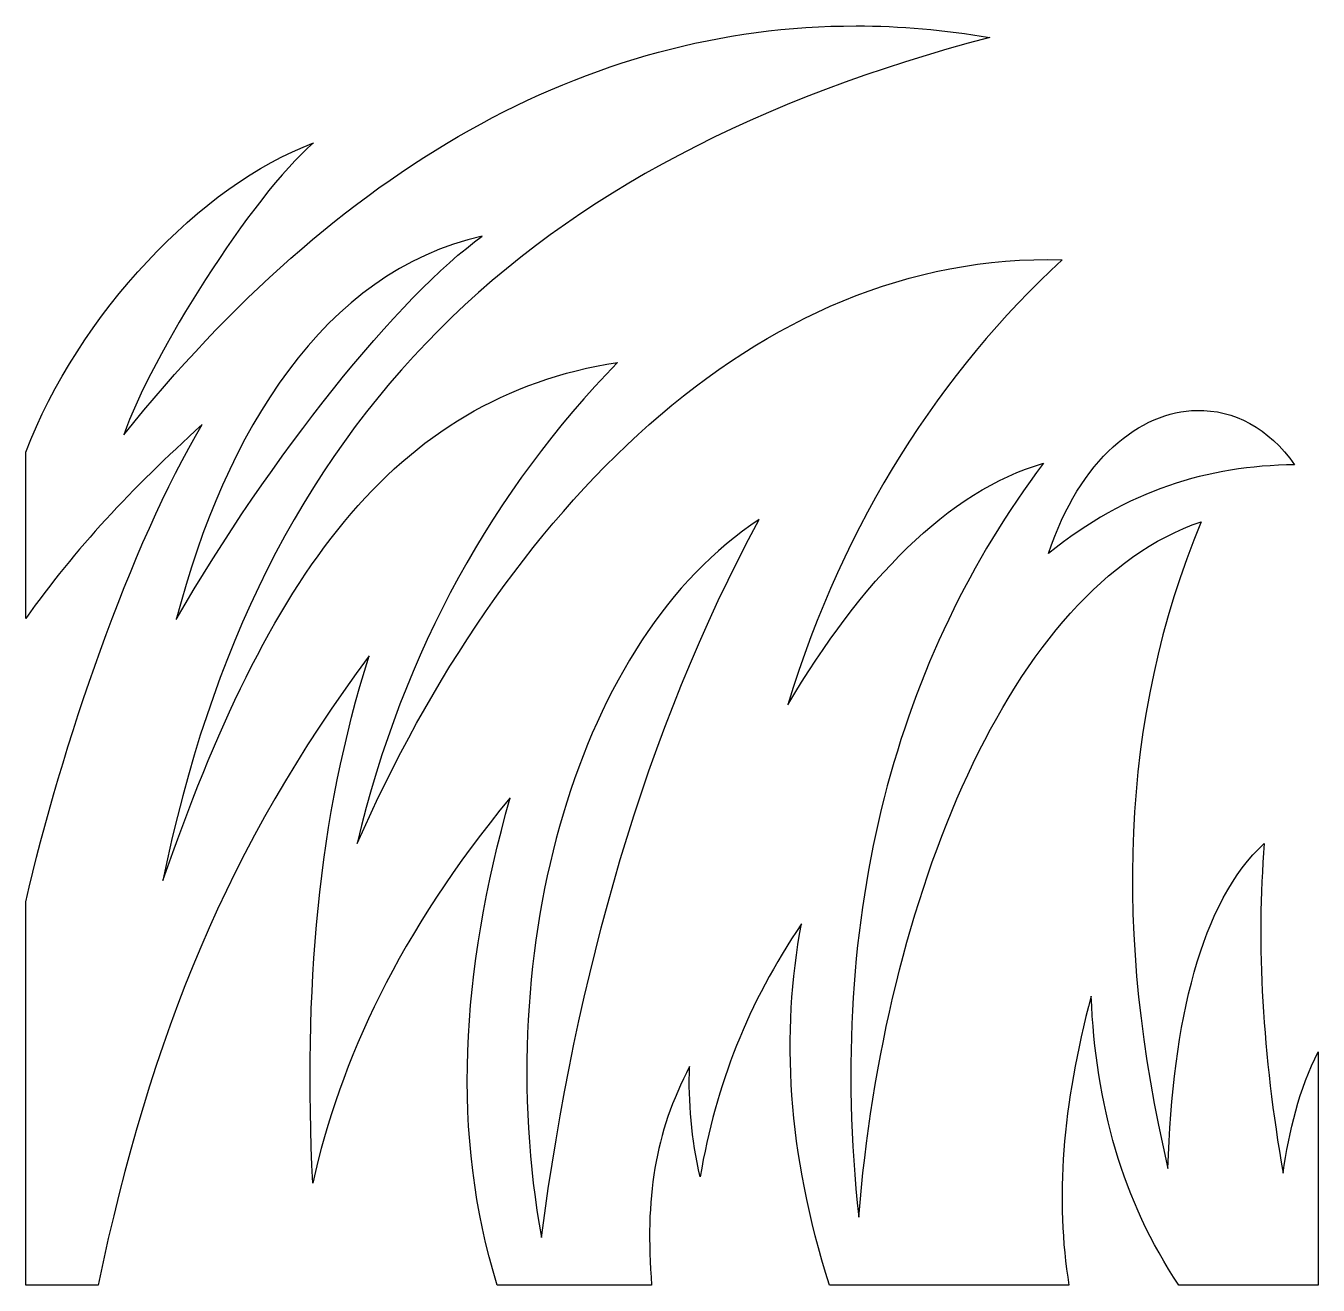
# Model space of a CAD drawing. Header units: centimetres. Extents: x -9.9 to 10.3, y -10.1 to 9.5.
import ezdxf

# ---------------------------------------------------------------- set-up
doc = ezdxf.new("R2010")
doc.units = ezdxf.units.CM
doc.header["$MEASUREMENT"] = 0
doc.layers.add('Layer 1', color=7, linetype='Continuous')

msp = doc.modelspace()

# ---------------------------------------------------------------- linework, layer by layer
at = {"layer": 'Layer 1'}
for points, knots in [([(3.05718, 9.52338), (-1.14191, 9.52465), (-5.02418, 7.31319), (-8.37692, 3.13755), (-8.37692, 3.13755), (-7.95895, 4.34958), (-6.37209, 6.88088), (-5.41336, 7.69565), (-5.41336, 7.69565), (-7.15342, 7.05993), (-9.09336, 5.01141), (-9.90425, 2.86742), (-9.90425, 2.86742), (-9.90425, 2.86742), (-9.90425, 0.27282), (-9.90425, 0.27282), (-9.90425, 0.27282), (-9.1217, 1.37627), (-8.26822, 2.28381), (-7.15279, 3.29964), (-7.15279, 3.29964), (-8.26982, 1.42135), (-9.35185, -1.73471), (-9.90425, -4.15093), (-9.90425, -4.15093), (-9.90425, -4.15093), (-9.90425, -10.13612), (-9.90425, -10.13612), (-9.90425, -10.13612), (-9.90425, -10.13612), (-8.77752, -10.13613), (-8.77752, -10.13613), (-8.77752, -10.13613), (-7.94243, -6.19448), (-6.74663, -3.27582), (-4.5436, -0.31099), (-4.5436, -0.31099), (-5.35112, -2.84959), (-5.57106, -5.5472), (-5.42516, -8.54167), (-5.42516, -8.54167), (-5.00373, -6.63922), (-4.06963, -4.61339), (-2.34293, -2.52611), (-2.34293, -2.52611), (-3.11646, -5.26922), (-3.26873, -7.79424), (-2.54588, -10.13616), (-2.54588, -10.13616), (-2.54588, -10.13616), (-0.13439, -10.13617), (-0.13439, -10.13617), (-0.13439, -10.13617), (-0.24242, -8.78574), (-0.08746, -7.75815), (0.45858, -6.72318), (0.45858, -6.72318), (0.43615, -7.27339), (0.48569, -7.844), (0.62198, -8.4468), (0.62198, -8.4468), (0.87482, -6.98964), (1.3635, -5.74712), (2.20328, -4.49747), (2.20328, -4.49747), (1.88592, -6.21059), (1.98051, -8.04843), (2.64077, -10.13617), (2.64077, -10.13617), (2.64077, -10.13617), (6.38056, -10.13617), (6.38056, -10.13617), (6.38056, -10.13617), (6.16306, -8.80577), (6.27109, -7.34802), (6.7271, -5.6242), (6.7271, -5.6242), (6.79895, -7.30712), (7.21266, -8.81859), (8.09629, -10.13617), (8.09629, -10.13617), (8.09629, -10.13617), (10.2706, -10.13617), (10.2706, -10.13617), (10.2706, -10.13617), (10.2706, -10.13617), (10.2706, -6.49126), (10.2706, -6.49126), (10.2706, -6.49126), (9.9723, -7.07794), (9.81856, -7.72999), (9.72368, -8.38747), (9.72368, -8.38747), (9.3992, -6.53743), (9.30356, -4.81142), (9.4285, -3.24036), (9.4285, -3.24036), (8.44826, -4.13715), (7.99445, -6.01586), (7.92631, -8.31367), (7.92631, -8.31367), (7.0762, -4.68689), (7.16362, -1.30072), (8.44413, 1.7829), (8.44413, 1.7829), (5.46045, 0.7734), (3.49133, -4.12694), (3.09934, -9.07662), (3.09934, -9.07662), (2.57907, -4.29372), (3.71837, -0.31517), (5.98127, 2.69482), (5.98127, 2.69482), (4.49632, 2.27495), (3.12979, 0.84774), (1.99113, -1.07394), (1.99113, -1.07394), (2.87868, 1.81971), (4.37868, 4.12158), (6.27641, 5.87197), (6.27641, 5.87197), (1.48655, 6.01176), (-2.4594, 1.91261), (-4.73209, -3.24028), (-4.73209, -3.24028), (-4.01469, -0.21026), (-2.58878, 2.29249), (-0.66811, 4.27089), (-0.66811, 4.27089), (-4.19356, 3.71828), (-6.14193, 0.89429), (-7.76414, -3.82005), (-7.76414, -3.82005), (-6.28598, 3.4463), (-2.06319, 7.44475), (5.14314, 9.34417), (5.14314, 9.34417), (4.43995, 9.46393), (3.74422, 9.52317), (3.05709, 9.52338), (3.05709, 9.52338), (3.05709, 9.52338), (3.05718, 9.52338), (3.05718, 9.52338)], [0, 0, 0, 0, 0.02702703, 0.02702703, 0.02702703, 0.02702703, 0.05405405, 0.05405405, 0.05405405, 0.05405405, 0.08108108, 0.08108108, 0.08108108, 0.08108108, 0.10810811, 0.10810811, 0.10810811, 0.10810811, 0.13513514, 0.13513514, 0.13513514, 0.13513514, 0.16216216, 0.16216216, 0.16216216, 0.16216216, 0.18918919, 0.18918919, 0.18918919, 0.18918919, 0.21621622, 0.21621622, 0.21621622, 0.21621622, 0.24324324, 0.24324324, 0.24324324, 0.24324324, 0.27027027, 0.27027027, 0.27027027, 0.27027027, 0.2972973, 0.2972973, 0.2972973, 0.2972973, 0.32432432, 0.32432432, 0.32432432, 0.32432432, 0.35135135, 0.35135135, 0.35135135, 0.35135135, 0.37837838, 0.37837838, 0.37837838, 0.37837838, 0.40540541, 0.40540541, 0.40540541, 0.40540541, 0.43243243, 0.43243243, 0.43243243, 0.43243243, 0.45945946, 0.45945946, 0.45945946, 0.45945946, 0.48648649, 0.48648649, 0.48648649, 0.48648649, 0.51351351, 0.51351351, 0.51351351, 0.51351351, 0.54054054, 0.54054054, 0.54054054, 0.54054054, 0.56756757, 0.56756757, 0.56756757, 0.56756757, 0.59459459, 0.59459459, 0.59459459, 0.59459459, 0.62162162, 0.62162162, 0.62162162, 0.62162162, 0.64864865, 0.64864865, 0.64864865, 0.64864865, 0.67567568, 0.67567568, 0.67567568, 0.67567568, 0.7027027, 0.7027027, 0.7027027, 0.7027027, 0.72972973, 0.72972973, 0.72972973, 0.72972973, 0.75675676, 0.75675676, 0.75675676, 0.75675676, 0.78378378, 0.78378378, 0.78378378, 0.78378378, 0.81081081, 0.81081081, 0.81081081, 0.81081081, 0.83783784, 0.83783784, 0.83783784, 0.83783784, 0.86486486, 0.86486486, 0.86486486, 0.86486486, 0.89189189, 0.89189189, 0.89189189, 0.89189189, 0.91891892, 0.91891892, 0.91891892, 0.91891892, 0.94594595, 0.94594595, 0.94594595, 0.94594595, 1, 1, 1, 1]), ([(-2.77781, 6.24086), (-4.06368, 5.32514), (-6.09757, 2.79211), (-7.55599, 0.25828), (-7.55599, 0.25828), (-6.78904, 3.19718), (-5.24654, 5.69128), (-2.77781, 6.24086)], [0, 0, 0, 0, 0.33333333, 0.33333333, 0.33333333, 0.33333333, 1, 1, 1, 1]), ([(8.37958, 3.52103), (7.4884, 3.50332), (6.54983, 2.76559), (6.06287, 1.28739), (6.06287, 1.28739), (7.29207, 2.27952), (8.54542, 2.65498), (9.90285, 2.6724), (9.90285, 2.6724), (9.50158, 3.24723), (8.9507, 3.53242), (8.37953, 3.52103), (8.37953, 3.52103), (8.37953, 3.52103), (8.37958, 3.52103), (8.37958, 3.52103)], [0, 0, 0, 0, 0.2, 0.2, 0.2, 0.2, 0.4, 0.4, 0.4, 0.4, 0.6, 0.6, 0.6, 0.6, 1, 1, 1, 1]), ([(1.54436, 1.81719), (-0.2509, -1.5011), (-1.30974, -5.28567), (-1.85666, -9.39418), (-1.85666, -9.39418), (-2.65937, -4.86306), (-1.28263, -0.03529), (1.5444, 1.81719), (1.5444, 1.81719), (1.5444, 1.81719), (1.54436, 1.81719), (1.54436, 1.81719)], [0, 0, 0, 0, 0.25, 0.25, 0.25, 0.25, 0.5, 0.5, 0.5, 0.5, 1, 1, 1, 1])]:
    msp.add_open_spline(points, degree=3, knots=knots, dxfattribs=at)

doc.saveas('drawing.dxf')
